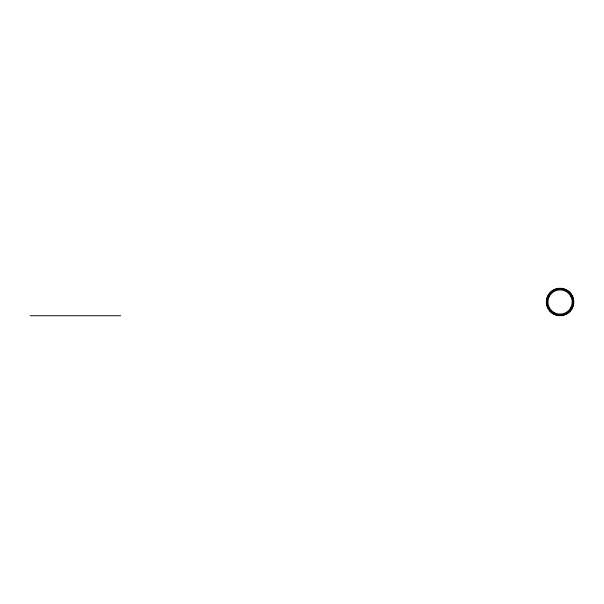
<?xml version="1.0" encoding="UTF-8"?>
<svg xmlns="http://www.w3.org/2000/svg" width="604" height="604" viewBox="0 0 604 604"><rect width="100%" height="100%" fill="white"/><g stroke="black" fill="none" stroke-linecap="round" stroke-linejoin="round"><path stroke-width="0.91" d="M570.561 295.635L571.097 296.043M549.315 295.937L549.315 295.522M549.315 308.478L549.315 308.063M560.376 289.641L559.742 289.641M559.742 314.359L560.376 314.359M549.383 296.043L549.383 295.416M549.376 308.584L549.376 307.957M560.263 289.58L559.855 289.58M571.12 295.847L570.712 295.613M559.848 314.42L560.263 314.42M30.2 315.741L120.717 315.741M571.097 307.957L570.561 308.365M571.12 308.153L570.712 308.387M560.942 288.455A13.575 13.575 0 0 1 573.626 302A13.575 13.575 0 0 1 560.942 315.545M559.176 315.545A13.575 13.575 0 0 1 556.541 315.107M555.695 314.85A13.575 13.575 0 0 1 555.695 289.15M556.541 288.893A13.575 13.575 0 0 1 559.176 288.455M553.996 312.494A12.118 12.118 0 0 0 572.177 302A12.118 12.118 0 0 0 553.996 291.506A12.118 12.118 0 0 0 553.996 312.494M553.189 313.899A13.741 13.741 0 0 0 573.8 302A13.741 13.741 0 0 0 553.189 290.101A13.741 13.741 0 0 0 553.189 313.899M553.551 313.265A13.001 13.001 0 0 0 573.06 302A13.001 13.001 0 0 0 553.551 290.735A13.001 13.001 0 0 0 553.551 313.265"/></g></svg>
